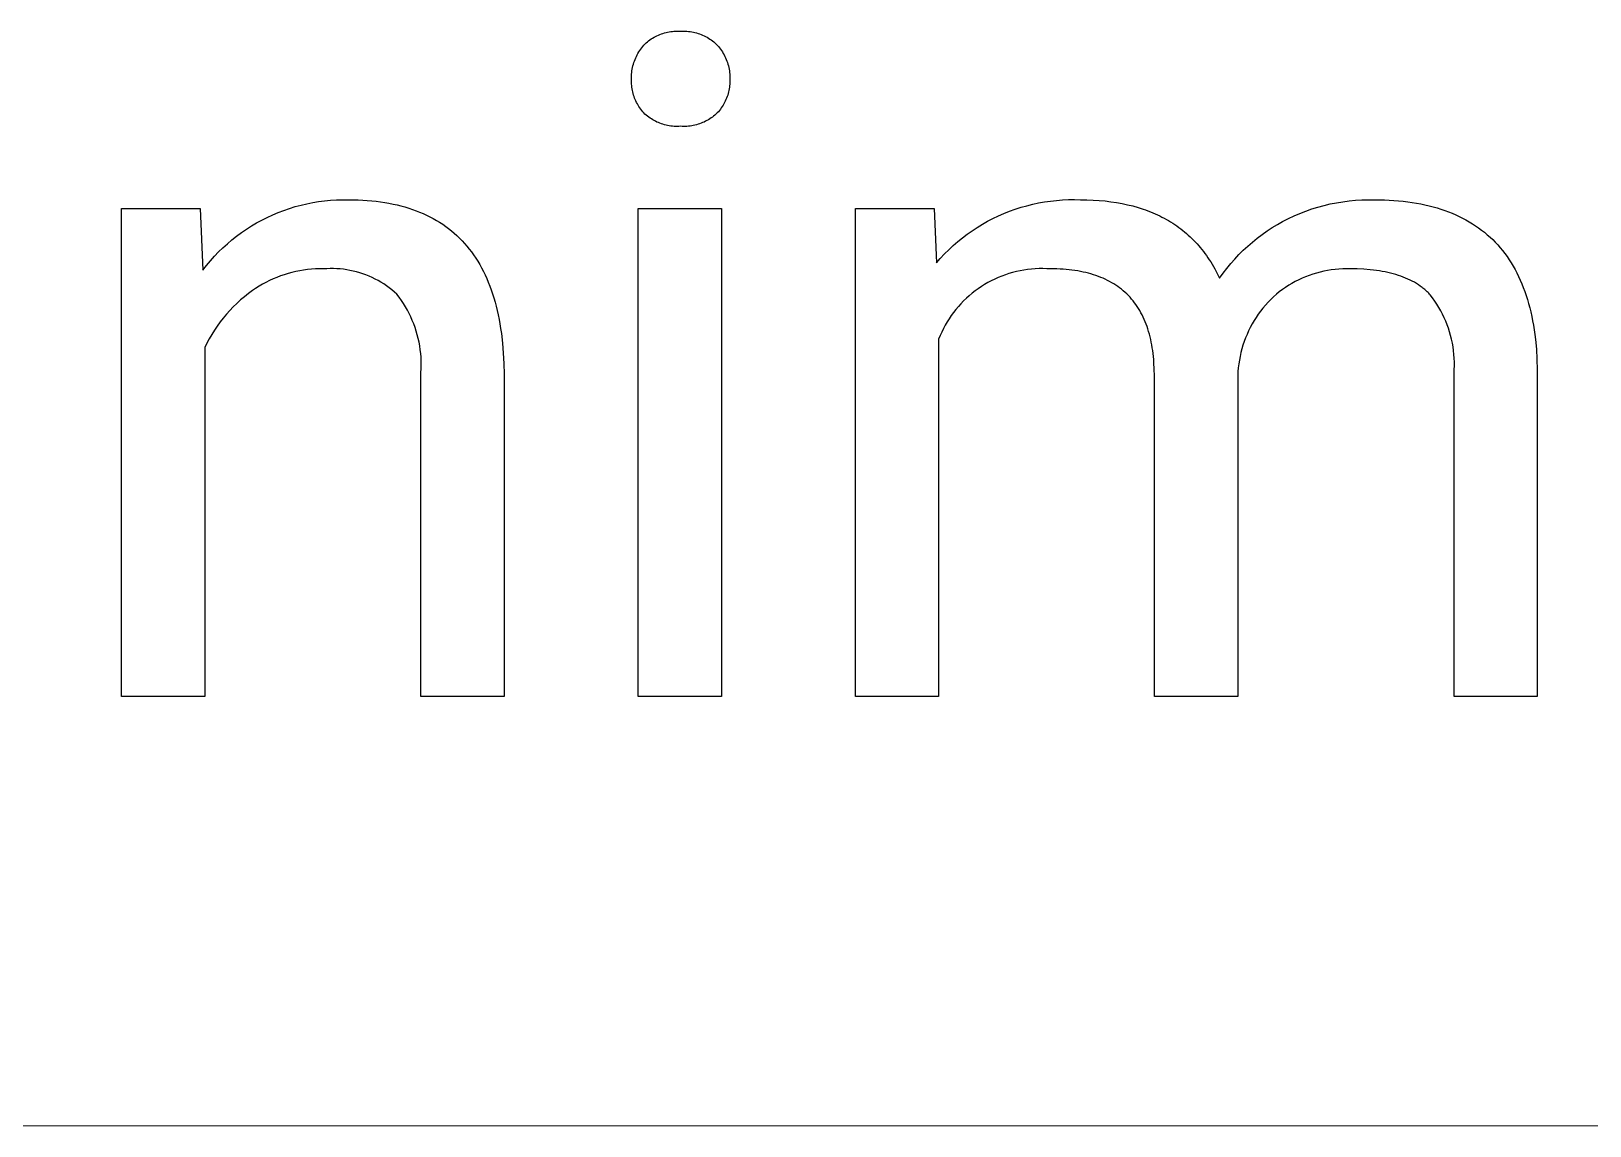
# Model space of a CAD drawing. Header units: millimetres. Extents: x 1348 to 6197, y -150 to 3238.
# Drawn here: x 5902.2 to 5984.7, y 256.7 to 314.6 of the extents above; entities that cross this region are included whole.
import ezdxf

# ---------------------------------------------------------------- set-up
doc = ezdxf.new("R2010")
doc.units = ezdxf.units.MM
doc.header["$MEASUREMENT"] = 0
doc.layers.add('Domyślny', color=7, linetype='Continuous', true_color=0x000000)

msp = doc.modelspace()

# ---------------------------------------------------------------- linework, layer by layer
at = {"layer": 'Domyślny'}
for p, q in [((5935.028, 314.229), (5935.1, 314.275)), ((5935.1, 314.275), (5935.174, 314.319)), ((5935.174, 314.319), (5935.249, 314.36)), ((5935.249, 314.36), (5935.325, 314.399)), ((5935.325, 314.399), (5935.403, 314.435)), ((5935.403, 314.435), (5935.482, 314.468)), ((5935.482, 314.468), (5935.562, 314.498)), ((5935.562, 314.498), (5935.643, 314.526)), ((5935.643, 314.526), (5935.725, 314.551)), ((5935.725, 314.551), (5935.808, 314.573)), ((5935.808, 314.573), (5935.891, 314.592)), ((5935.891, 314.592), (5935.976, 314.608)), ((5935.976, 314.608), (5936.06, 314.621)), ((5936.06, 314.621), (5936.145, 314.631)), ((5936.145, 314.631), (5936.23, 314.638)), ((5936.23, 314.638), (5936.316, 314.642)), ((5936.316, 314.642), (5936.402, 314.644)), ((5936.402, 314.644), (5936.487, 314.642)), ((5936.487, 314.642), (5936.573, 314.637)), ((5936.573, 314.637), (5936.659, 314.642)), ((5936.659, 314.642), (5936.744, 314.643)), ((5936.744, 314.643), (5936.83, 314.642)), ((5936.83, 314.642), (5936.916, 314.637)), ((5936.916, 314.637), (5937.002, 314.63)), ((5937.002, 314.63), (5937.087, 314.62)), ((5937.087, 314.62), (5937.172, 314.607)), ((5937.172, 314.607), (5937.257, 314.591)), ((5937.257, 314.591), (5937.341, 314.572)), ((5937.341, 314.572), (5937.424, 314.55)), ((5937.424, 314.55), (5937.506, 314.525)), ((5937.506, 314.525), (5937.588, 314.497)), ((5937.588, 314.497), (5937.668, 314.467)), ((5937.668, 314.467), (5937.747, 314.434)), ((5937.747, 314.434), (5937.825, 314.398)), ((5937.825, 314.398), (5937.902, 314.359)), ((5937.902, 314.359), (5937.978, 314.318)), ((5937.978, 314.318), (5938.052, 314.275)), ((5938.052, 314.275), (5938.124, 314.228)), ((5934.28, 313.387), (5934.323, 313.466)), ((5934.323, 313.466), (5934.369, 313.543)), ((5934.369, 313.543), (5934.417, 313.618)), ((5934.417, 313.618), (5934.468, 313.691)), ((5934.468, 313.691), (5934.521, 313.763)), ((5934.521, 313.763), (5934.576, 313.833)), ((5934.576, 313.833), (5934.634, 313.901)), ((5934.634, 313.901), (5934.695, 313.961)), ((5934.695, 313.961), (5934.758, 314.019)), ((5934.758, 314.019), (5934.823, 314.075)), ((5934.823, 314.075), (5934.89, 314.129)), ((5934.89, 314.129), (5934.958, 314.18)), ((5934.958, 314.18), (5935.028, 314.229)), ((5938.124, 314.228), (5938.195, 314.18)), ((5938.195, 314.18), (5938.264, 314.128)), ((5938.264, 314.128), (5938.332, 314.075)), ((5938.332, 314.075), (5938.397, 314.019)), ((5938.397, 314.019), (5938.46, 313.961)), ((5938.46, 313.961), (5938.522, 313.901)), ((5938.522, 313.901), (5938.581, 313.833)), ((5938.581, 313.833), (5938.637, 313.764)), ((5938.637, 313.764), (5938.691, 313.692)), ((5938.691, 313.692), (5938.742, 313.619)), ((5938.742, 313.619), (5938.791, 313.544)), ((5938.791, 313.544), (5938.837, 313.467)), ((5938.837, 313.467), (5938.881, 313.389)), ((5934.006, 312.542), (5934.02, 312.63)), ((5934.02, 312.63), (5934.038, 312.718)), ((5934.038, 312.718), (5934.058, 312.805)), ((5934.058, 312.805), (5934.081, 312.891)), ((5934.081, 312.891), (5934.107, 312.976)), ((5934.107, 312.976), (5934.136, 313.061)), ((5934.136, 313.061), (5934.168, 313.144)), ((5934.168, 313.144), (5934.203, 313.227)), ((5934.203, 313.227), (5934.24, 313.308)), ((5934.24, 313.308), (5934.28, 313.387)), ((5938.881, 313.389), (5938.922, 313.309)), ((5938.922, 313.309), (5938.96, 313.228)), ((5938.96, 313.228), (5938.995, 313.146)), ((5938.995, 313.146), (5939.027, 313.063)), ((5939.027, 313.063), (5939.057, 312.978)), ((5939.057, 312.978), (5939.084, 312.893)), ((5939.084, 312.893), (5939.107, 312.806)), ((5939.107, 312.806), (5939.128, 312.719)), ((5939.128, 312.719), (5939.145, 312.631)), ((5939.145, 312.631), (5939.16, 312.543)), ((5933.979, 312.186), (5933.982, 312.275)), ((5933.98, 312.097), (5933.979, 312.186)), ((5933.979, 312.012), (5933.98, 312.097)), ((5933.981, 311.928), (5933.979, 312.012)), ((5933.985, 311.843), (5933.981, 311.928)), ((5933.982, 312.275), (5933.987, 312.364)), ((5933.992, 311.759), (5933.985, 311.843)), ((5933.987, 312.364), (5933.995, 312.453)), ((5933.995, 312.453), (5934.006, 312.542)), ((5939.16, 312.543), (5939.171, 312.454)), ((5939.171, 312.454), (5939.18, 312.365)), ((5939.182, 311.843), (5939.174, 311.758)), ((5939.18, 312.365), (5939.185, 312.276)), ((5939.186, 311.927), (5939.182, 311.843)), ((5939.185, 312.276), (5939.187, 312.186)), ((5939.187, 312.186), (5939.186, 312.097)), ((5939.186, 312.097), (5939.188, 312.012)), ((5939.188, 312.012), (5939.186, 311.927)), ((5934.002, 311.675), (5933.992, 311.759)), ((5934.015, 311.592), (5934.002, 311.675)), ((5934.03, 311.509), (5934.015, 311.592)), ((5934.049, 311.426), (5934.03, 311.509)), ((5934.07, 311.344), (5934.049, 311.426)), ((5934.093, 311.263), (5934.07, 311.344)), ((5934.12, 311.183), (5934.093, 311.263)), ((5934.149, 311.104), (5934.12, 311.183)), ((5934.181, 311.025), (5934.149, 311.104)), ((5934.215, 310.948), (5934.181, 311.025)), ((5938.982, 311.024), (5938.947, 310.946)), ((5939.014, 311.102), (5938.982, 311.024)), ((5939.044, 311.181), (5939.014, 311.102)), ((5939.071, 311.261), (5939.044, 311.181)), ((5939.095, 311.343), (5939.071, 311.261)), ((5939.116, 311.425), (5939.095, 311.343)), ((5939.135, 311.507), (5939.116, 311.425)), ((5939.151, 311.59), (5939.135, 311.507)), ((5939.164, 311.674), (5939.151, 311.59)), ((5939.174, 311.758), (5939.164, 311.674)), ((5934.252, 310.872), (5934.215, 310.948)), ((5934.292, 310.798), (5934.252, 310.872)), ((5934.334, 310.724), (5934.292, 310.798)), ((5934.378, 310.652), (5934.334, 310.724)), ((5934.425, 310.582), (5934.378, 310.652)), ((5934.474, 310.513), (5934.425, 310.582)), ((5934.525, 310.446), (5934.474, 310.513)), ((5934.579, 310.381), (5934.525, 310.446)), ((5934.634, 310.317), (5934.579, 310.381)), ((5934.696, 310.258), (5934.634, 310.317)), ((5934.76, 310.202), (5934.696, 310.258)), ((5934.825, 310.148), (5934.76, 310.202)), ((5934.893, 310.096), (5934.825, 310.148)), ((5938.329, 310.148), (5938.261, 310.096)), ((5938.395, 310.202), (5938.329, 310.148)), ((5938.459, 310.259), (5938.395, 310.202)), ((5938.522, 310.317), (5938.459, 310.259)), ((5938.578, 310.38), (5938.522, 310.317)), ((5938.633, 310.445), (5938.578, 310.38)), ((5938.685, 310.512), (5938.633, 310.445)), ((5938.734, 310.581), (5938.685, 310.512)), ((5938.782, 310.651), (5938.734, 310.581)), ((5938.827, 310.723), (5938.782, 310.651)), ((5938.869, 310.796), (5938.827, 310.723)), ((5938.909, 310.87), (5938.869, 310.796)), ((5938.947, 310.946), (5938.909, 310.87)), ((5934.962, 310.046), (5934.893, 310.096)), ((5935.032, 309.999), (5934.962, 310.046)), ((5935.105, 309.954), (5935.032, 309.999)), ((5935.179, 309.911), (5935.105, 309.954)), ((5935.254, 309.871), (5935.179, 309.911)), ((5935.33, 309.834), (5935.254, 309.871)), ((5935.408, 309.8), (5935.33, 309.834)), ((5935.487, 309.767), (5935.408, 309.8)), ((5935.567, 309.738), (5935.487, 309.767)), ((5935.648, 309.712), (5935.567, 309.738)), ((5935.729, 309.688), (5935.648, 309.712)), ((5935.812, 309.667), (5935.729, 309.688)), ((5935.895, 309.649), (5935.812, 309.667)), ((5935.979, 309.633), (5935.895, 309.649)), ((5936.063, 309.621), (5935.979, 309.633)), ((5936.148, 309.611), (5936.063, 309.621)), ((5936.232, 309.604), (5936.148, 309.611)), ((5936.317, 309.6), (5936.232, 309.604)), ((5936.403, 309.599), (5936.317, 309.6)), ((5936.488, 309.601), (5936.403, 309.599)), ((5936.573, 309.606), (5936.488, 309.601)), ((5936.658, 309.601), (5936.573, 309.606)), ((5936.743, 309.6), (5936.658, 309.601)), ((5936.829, 309.601), (5936.743, 309.6)), ((5936.914, 309.605), (5936.829, 309.601)), ((5937, 309.612), (5936.914, 309.605)), ((5937.085, 309.621), (5937, 309.612)), ((5937.169, 309.634), (5937.085, 309.621)), ((5937.253, 309.649), (5937.169, 309.634)), ((5937.337, 309.668), (5937.253, 309.649)), ((5937.42, 309.689), (5937.337, 309.668)), ((5937.502, 309.713), (5937.42, 309.689)), ((5937.583, 309.739), (5937.502, 309.713)), ((5937.663, 309.768), (5937.583, 309.739)), ((5937.742, 309.8), (5937.663, 309.768)), ((5937.821, 309.835), (5937.742, 309.8)), ((5937.898, 309.872), (5937.821, 309.835)), ((5937.973, 309.912), (5937.898, 309.872)), ((5938.048, 309.954), (5937.973, 309.912)), ((5938.12, 309.999), (5938.048, 309.954)), ((5938.192, 310.047), (5938.12, 309.999)), ((5938.261, 310.096), (5938.192, 310.047)), ((5906.999, 279.42), (5906.999, 305.261)), ((5906.999, 305.261), (5911.162, 305.261)), ((5911.162, 305.261), (5911.305, 301.995)), ((5915.583, 305.158), (5915.883, 305.262)), ((5915.883, 305.262), (5916.187, 305.355)), ((5916.187, 305.355), (5916.493, 305.438)), ((5916.493, 305.438), (5916.802, 305.51)), ((5916.802, 305.51), (5917.114, 305.572)), ((5917.114, 305.572), (5917.427, 305.623)), ((5917.427, 305.623), (5917.741, 305.663)), ((5917.741, 305.663), (5918.057, 305.693)), ((5918.057, 305.693), (5918.374, 305.712)), ((5918.374, 305.712), (5918.691, 305.721)), ((5918.691, 305.721), (5919.009, 305.718)), ((5919.009, 305.718), (5919.262, 305.716)), ((5919.262, 305.716), (5919.511, 305.709)), ((5919.511, 305.709), (5919.756, 305.698)), ((5919.756, 305.698), (5919.997, 305.682)), ((5919.997, 305.682), (5920.234, 305.662)), ((5920.234, 305.662), (5920.467, 305.637)), ((5920.467, 305.637), (5920.696, 305.608)), ((5920.696, 305.608), (5920.922, 305.574)), ((5920.922, 305.574), (5921.143, 305.536)), ((5921.143, 305.536), (5921.361, 305.493)), ((5921.361, 305.493), (5921.574, 305.446)), ((5921.574, 305.446), (5921.784, 305.394)), ((5921.784, 305.394), (5921.989, 305.337)), ((5921.989, 305.337), (5922.191, 305.276)), ((5922.191, 305.276), (5922.388, 305.211)), ((5922.388, 305.211), (5922.582, 305.141)), ((5934.338, 279.42), (5934.338, 305.261)), ((5934.338, 305.261), (5938.74, 305.261)), ((5938.74, 305.261), (5938.74, 279.42)), ((5945.833, 279.42), (5945.833, 305.261)), ((5945.833, 305.261), (5949.995, 305.261)), ((5949.995, 305.261), (5950.113, 302.378)), ((5953.989, 305.112), (5954.289, 305.22)), ((5954.289, 305.22), (5954.594, 305.318)), ((5954.594, 305.318), (5954.901, 305.406)), ((5954.901, 305.406), (5955.211, 305.483)), ((5955.211, 305.483), (5955.523, 305.55)), ((5955.523, 305.55), (5955.838, 305.606)), ((5955.838, 305.606), (5956.154, 305.651)), ((5956.154, 305.651), (5956.472, 305.686)), ((5956.472, 305.686), (5956.791, 305.71)), ((5956.791, 305.71), (5957.11, 305.724)), ((5957.11, 305.724), (5957.43, 305.727)), ((5957.43, 305.727), (5957.749, 305.718)), ((5957.749, 305.718), (5958.083, 305.714)), ((5958.083, 305.714), (5958.41, 305.702)), ((5958.41, 305.702), (5958.731, 305.682)), ((5958.731, 305.682), (5959.045, 305.654)), ((5959.045, 305.654), (5959.352, 305.617)), ((5959.352, 305.617), (5959.652, 305.572)), ((5959.652, 305.572), (5959.946, 305.52)), ((5959.946, 305.52), (5960.233, 305.459)), ((5960.233, 305.459), (5960.513, 305.39)), ((5960.513, 305.39), (5960.787, 305.313)), ((5960.787, 305.313), (5961.053, 305.228)), ((5961.053, 305.228), (5961.184, 305.182)), ((5961.184, 305.182), (5961.313, 305.135)), ((5969.669, 305.121), (5969.987, 305.232)), ((5969.987, 305.232), (5970.309, 305.331)), ((5970.309, 305.331), (5970.634, 305.419)), ((5970.634, 305.419), (5970.962, 305.497)), ((5970.962, 305.497), (5971.292, 305.563)), ((5971.292, 305.563), (5971.624, 305.617)), ((5971.624, 305.617), (5971.958, 305.66)), ((5971.958, 305.66), (5972.294, 305.692)), ((5972.294, 305.692), (5972.63, 305.712)), ((5972.63, 305.712), (5972.966, 305.721)), ((5972.966, 305.721), (5973.303, 305.718)), ((5973.303, 305.718), (5973.824, 305.71)), ((5973.824, 305.71), (5974.079, 305.699)), ((5974.079, 305.699), (5974.329, 305.683)), ((5974.329, 305.683), (5974.575, 305.664)), ((5974.575, 305.664), (5974.818, 305.639)), ((5974.818, 305.639), (5975.056, 305.611)), ((5975.056, 305.611), (5975.29, 305.578)), ((5975.29, 305.578), (5975.52, 305.541)), ((5975.52, 305.541), (5975.746, 305.499)), ((5975.746, 305.499), (5975.968, 305.453)), ((5975.968, 305.453), (5976.186, 305.402)), ((5976.186, 305.402), (5976.4, 305.347)), ((5976.4, 305.347), (5976.61, 305.288)), ((5976.61, 305.288), (5976.815, 305.224)), ((5976.815, 305.224), (5977.017, 305.156)), ((5913.872, 304.331), (5914.145, 304.493)), ((5914.145, 304.493), (5914.423, 304.646)), ((5914.423, 304.646), (5914.707, 304.788)), ((5914.707, 304.788), (5914.995, 304.922)), ((5914.995, 304.922), (5915.287, 305.045)), ((5915.287, 305.045), (5915.583, 305.158)), ((5922.582, 305.141), (5922.772, 305.067)), ((5922.772, 305.067), (5922.958, 304.988)), ((5922.958, 304.988), (5923.14, 304.904)), ((5923.14, 304.904), (5923.318, 304.816)), ((5923.318, 304.816), (5923.492, 304.724)), ((5923.492, 304.724), (5923.662, 304.627)), ((5923.662, 304.627), (5923.828, 304.526)), ((5923.828, 304.526), (5923.99, 304.42)), ((5923.99, 304.42), (5924.148, 304.309)), ((5952.276, 304.257), (5952.549, 304.423)), ((5952.549, 304.423), (5952.827, 304.58)), ((5952.827, 304.58), (5953.111, 304.728)), ((5953.111, 304.728), (5953.399, 304.866)), ((5953.399, 304.866), (5953.692, 304.994)), ((5953.692, 304.994), (5953.989, 305.112)), ((5961.313, 305.135), (5961.441, 305.085)), ((5961.441, 305.085), (5961.567, 305.033)), ((5961.567, 305.033), (5961.691, 304.979)), ((5961.691, 304.979), (5961.813, 304.924)), ((5961.813, 304.924), (5961.934, 304.866)), ((5961.934, 304.866), (5962.053, 304.806)), ((5962.053, 304.806), (5962.17, 304.744)), ((5962.17, 304.744), (5962.286, 304.68)), ((5962.286, 304.68), (5962.4, 304.615)), ((5962.4, 304.615), (5962.512, 304.547)), ((5962.512, 304.547), (5962.623, 304.477)), ((5962.623, 304.477), (5962.732, 304.405)), ((5962.732, 304.405), (5962.839, 304.331)), ((5967.882, 304.244), (5968.158, 304.413)), ((5968.158, 304.413), (5968.44, 304.573)), ((5968.44, 304.573), (5968.74, 304.726)), ((5968.74, 304.726), (5969.045, 304.868)), ((5969.045, 304.868), (5969.355, 305)), ((5969.355, 305), (5969.669, 305.121)), ((5977.017, 305.156), (5977.214, 305.084)), ((5977.214, 305.084), (5977.408, 305.007)), ((5977.408, 305.007), (5977.597, 304.925)), ((5977.597, 304.925), (5977.783, 304.84)), ((5977.783, 304.84), (5977.964, 304.75)), ((5977.964, 304.75), (5978.141, 304.655)), ((5978.141, 304.655), (5978.314, 304.556)), ((5978.314, 304.556), (5978.484, 304.453)), ((5978.484, 304.453), (5978.649, 304.346)), ((5912.597, 303.389), (5912.839, 303.595)), ((5912.839, 303.595), (5913.088, 303.792)), ((5913.088, 303.792), (5913.343, 303.98)), ((5913.343, 303.98), (5913.605, 304.16)), ((5913.605, 304.16), (5913.872, 304.331)), ((5924.148, 304.309), (5924.302, 304.194)), ((5924.302, 304.194), (5924.453, 304.075)), ((5924.453, 304.075), (5924.599, 303.95)), ((5924.599, 303.95), (5924.741, 303.822)), ((5924.741, 303.822), (5924.88, 303.689)), ((5924.88, 303.689), (5925.014, 303.551)), ((5925.014, 303.551), (5925.145, 303.409)), ((5951.245, 303.503), (5951.493, 303.705)), ((5951.493, 303.705), (5951.748, 303.898)), ((5951.748, 303.898), (5952.009, 304.082)), ((5952.009, 304.082), (5952.276, 304.257)), ((5962.839, 304.331), (5962.945, 304.255)), ((5962.945, 304.255), (5963.049, 304.177)), ((5963.049, 304.177), (5963.151, 304.097)), ((5963.151, 304.097), (5963.251, 304.014)), ((5963.251, 304.014), (5963.35, 303.93)), ((5963.35, 303.93), (5963.448, 303.844)), ((5963.448, 303.844), (5963.543, 303.756)), ((5963.543, 303.756), (5963.637, 303.666)), ((5963.637, 303.666), (5963.729, 303.573)), ((5963.729, 303.573), (5963.819, 303.479)), ((5966.838, 303.478), (5967.089, 303.682)), ((5967.089, 303.682), (5967.347, 303.878)), ((5967.347, 303.878), (5967.612, 304.066)), ((5967.612, 304.066), (5967.882, 304.244)), ((5978.649, 304.346), (5978.81, 304.234)), ((5978.81, 304.234), (5978.967, 304.117)), ((5978.967, 304.117), (5979.119, 303.996)), ((5979.119, 303.996), (5979.268, 303.871)), ((5979.268, 303.871), (5979.413, 303.742)), ((5979.413, 303.742), (5979.554, 303.608)), ((5979.554, 303.608), (5979.69, 303.469)), ((5911.704, 302.489), (5911.916, 302.725)), ((5911.916, 302.725), (5912.135, 302.954)), ((5912.135, 302.954), (5912.363, 303.175)), ((5912.363, 303.175), (5912.597, 303.389)), ((5925.145, 303.409), (5925.271, 303.263)), ((5925.271, 303.263), (5925.394, 303.112)), ((5925.394, 303.112), (5925.513, 302.956)), ((5925.513, 302.956), (5925.628, 302.796)), ((5925.628, 302.796), (5925.738, 302.631)), ((5950.324, 302.618), (5950.543, 302.851)), ((5950.543, 302.851), (5950.769, 303.076)), ((5950.769, 303.076), (5951.003, 303.294)), ((5951.003, 303.294), (5951.245, 303.503)), ((5963.819, 303.479), (5963.908, 303.383)), ((5963.908, 303.383), (5963.995, 303.285)), ((5963.995, 303.285), (5964.081, 303.184)), ((5964.081, 303.184), (5964.164, 303.082)), ((5964.164, 303.082), (5964.246, 302.977)), ((5964.246, 302.977), (5964.327, 302.871)), ((5964.327, 302.871), (5964.405, 302.763)), ((5964.405, 302.763), (5964.482, 302.652)), ((5965.905, 302.58), (5966.127, 302.816)), ((5966.127, 302.816), (5966.357, 303.044)), ((5966.357, 303.044), (5966.594, 303.265)), ((5966.594, 303.265), (5966.838, 303.478)), ((5979.69, 303.469), (5979.823, 303.326)), ((5979.823, 303.326), (5979.951, 303.179)), ((5979.951, 303.179), (5980.075, 303.028)), ((5980.075, 303.028), (5980.196, 302.872)), ((5980.196, 302.872), (5980.312, 302.711)), ((5980.312, 302.711), (5980.424, 302.547)), ((5911.305, 301.995), (5911.5, 302.245)), ((5911.5, 302.245), (5911.704, 302.489)), ((5916.216, 301.917), (5916.011, 301.869)), ((5916.423, 301.958), (5916.216, 301.917)), ((5916.63, 301.993), (5916.423, 301.958)), ((5916.839, 302.02), (5916.63, 301.993)), ((5917.049, 302.04), (5916.839, 302.02)), ((5917.259, 302.054), (5917.049, 302.04)), ((5917.469, 302.06), (5917.259, 302.054)), ((5917.68, 302.06), (5917.469, 302.06)), ((5917.855, 302.071), (5917.68, 302.06)), ((5918.032, 302.077), (5917.855, 302.071)), ((5918.208, 302.077), (5918.032, 302.077)), ((5918.384, 302.07), (5918.208, 302.077)), ((5918.56, 302.058), (5918.384, 302.07)), ((5918.736, 302.039), (5918.56, 302.058)), ((5918.91, 302.014), (5918.736, 302.039)), ((5919.084, 301.983), (5918.91, 302.014)), ((5919.256, 301.946), (5919.084, 301.983)), ((5919.427, 301.903), (5919.256, 301.946)), ((5919.597, 301.855), (5919.427, 301.903)), ((5925.738, 302.631), (5925.845, 302.462)), ((5925.845, 302.462), (5925.948, 302.289)), ((5925.948, 302.289), (5926.047, 302.11)), ((5926.047, 302.11), (5926.142, 301.928)), ((5926.142, 301.928), (5926.233, 301.741)), ((5950.113, 302.378), (5950.324, 302.618)), ((5954.348, 301.917), (5954.152, 301.867)), ((5954.546, 301.96), (5954.348, 301.917)), ((5954.745, 301.997), (5954.546, 301.96)), ((5954.945, 302.026), (5954.745, 301.997)), ((5955.146, 302.049), (5954.945, 302.026)), ((5955.347, 302.065), (5955.146, 302.049)), ((5955.549, 302.074), (5955.347, 302.065)), ((5955.751, 302.076), (5955.549, 302.074)), ((5955.954, 302.071), (5955.751, 302.076)), ((5956.155, 302.06), (5955.954, 302.071)), ((5956.494, 302.054), (5956.155, 302.06)), ((5956.659, 302.047), (5956.494, 302.054)), ((5956.821, 302.037), (5956.659, 302.047)), ((5956.981, 302.025), (5956.821, 302.037)), ((5957.138, 302.01), (5956.981, 302.025)), ((5957.292, 301.992), (5957.138, 302.01)), ((5957.443, 301.971), (5957.292, 301.992)), ((5957.592, 301.948), (5957.443, 301.971)), ((5957.739, 301.922), (5957.592, 301.948)), ((5957.882, 301.893), (5957.739, 301.922)), ((5958.023, 301.861), (5957.882, 301.893)), ((5964.482, 302.652), (5964.557, 302.54)), ((5964.557, 302.54), (5964.631, 302.425)), ((5964.631, 302.425), (5964.703, 302.308)), ((5964.703, 302.308), (5964.773, 302.19)), ((5964.773, 302.19), (5964.842, 302.069)), ((5964.842, 302.069), (5964.974, 301.822)), ((5965.288, 301.83), (5965.485, 302.087)), ((5965.485, 302.087), (5965.691, 302.337)), ((5965.691, 302.337), (5965.905, 302.58)), ((5970.422, 301.892), (5970.227, 301.84)), ((5970.618, 301.937), (5970.422, 301.892)), ((5970.816, 301.975), (5970.618, 301.937)), ((5971.015, 302.007), (5970.816, 301.975)), ((5971.215, 302.031), (5971.015, 302.007)), ((5971.416, 302.049), (5971.215, 302.031)), ((5971.617, 302.059), (5971.416, 302.049)), ((5971.819, 302.063), (5971.617, 302.059)), ((5972.02, 302.06), (5971.819, 302.063)), ((5972.385, 302.054), (5972.02, 302.06)), ((5972.737, 302.038), (5972.385, 302.054)), ((5973.075, 302.011), (5972.737, 302.038)), ((5973.239, 301.994), (5973.075, 302.011)), ((5973.4, 301.973), (5973.239, 301.994)), ((5973.557, 301.951), (5973.4, 301.973)), ((5973.711, 301.925), (5973.557, 301.951)), ((5973.862, 301.897), (5973.711, 301.925)), ((5974.009, 301.866), (5973.862, 301.897)), ((5980.424, 302.547), (5980.532, 302.377)), ((5980.532, 302.377), (5980.636, 302.204)), ((5980.636, 302.204), (5980.736, 302.026)), ((5980.736, 302.026), (5980.832, 301.844)), ((5914.271, 301.14), (5914.093, 301.027)), ((5914.452, 301.246), (5914.271, 301.14)), ((5914.637, 301.346), (5914.452, 301.246)), ((5914.826, 301.44), (5914.637, 301.346)), ((5915.017, 301.528), (5914.826, 301.44)), ((5915.211, 301.61), (5915.017, 301.528)), ((5915.408, 301.684), (5915.211, 301.61)), ((5915.607, 301.753), (5915.408, 301.684)), ((5915.808, 301.814), (5915.607, 301.753)), ((5916.011, 301.869), (5915.808, 301.814)), ((5919.764, 301.8), (5919.597, 301.855)), ((5919.93, 301.739), (5919.764, 301.8)), ((5920.094, 301.673), (5919.93, 301.739)), ((5920.255, 301.601), (5920.094, 301.673)), ((5920.413, 301.524), (5920.255, 301.601)), ((5920.569, 301.441), (5920.413, 301.524)), ((5920.722, 301.353), (5920.569, 301.441)), ((5920.871, 301.26), (5920.722, 301.353)), ((5921.017, 301.161), (5920.871, 301.26)), ((5921.16, 301.057), (5921.017, 301.161)), ((5921.299, 300.949), (5921.16, 301.057)), ((5926.233, 301.741), (5926.32, 301.549)), ((5926.32, 301.549), (5926.403, 301.353)), ((5926.403, 301.353), (5926.483, 301.152)), ((5926.483, 301.152), (5926.558, 300.947)), ((5952.499, 301.123), (5952.331, 301.01)), ((5952.67, 301.231), (5952.499, 301.123)), ((5952.845, 301.332), (5952.67, 301.231)), ((5953.023, 301.427), (5952.845, 301.332)), ((5953.205, 301.517), (5953.023, 301.427)), ((5953.389, 301.6), (5953.205, 301.517)), ((5953.577, 301.676), (5953.389, 301.6)), ((5953.766, 301.746), (5953.577, 301.676)), ((5953.958, 301.81), (5953.766, 301.746)), ((5954.152, 301.867), (5953.958, 301.81)), ((5958.161, 301.826), (5958.023, 301.861)), ((5958.297, 301.789), (5958.161, 301.826)), ((5958.43, 301.749), (5958.297, 301.789)), ((5958.56, 301.706), (5958.43, 301.749)), ((5958.687, 301.661), (5958.56, 301.706)), ((5958.812, 301.612), (5958.687, 301.661)), ((5958.934, 301.561), (5958.812, 301.612)), ((5959.053, 301.507), (5958.934, 301.561)), ((5959.17, 301.451), (5959.053, 301.507)), ((5959.284, 301.392), (5959.17, 301.451)), ((5959.396, 301.329), (5959.284, 301.392)), ((5959.504, 301.265), (5959.396, 301.329)), ((5959.61, 301.197), (5959.504, 301.265)), ((5959.714, 301.127), (5959.61, 301.197)), ((5959.814, 301.053), (5959.714, 301.127)), ((5964.974, 301.822), (5965.099, 301.566)), ((5965.099, 301.566), (5965.288, 301.83)), ((5968.589, 301.079), (5968.423, 300.964)), ((5968.758, 301.189), (5968.589, 301.079)), ((5968.931, 301.292), (5968.758, 301.189)), ((5969.107, 301.389), (5968.931, 301.292)), ((5969.287, 301.48), (5969.107, 301.389)), ((5969.47, 301.565), (5969.287, 301.48)), ((5969.656, 301.644), (5969.47, 301.565)), ((5969.844, 301.715), (5969.656, 301.644)), ((5970.035, 301.781), (5969.844, 301.715)), ((5970.227, 301.84), (5970.035, 301.781)), ((5974.153, 301.832), (5974.009, 301.866)), ((5974.294, 301.796), (5974.153, 301.832)), ((5974.431, 301.757), (5974.294, 301.796)), ((5974.565, 301.715), (5974.431, 301.757)), ((5974.695, 301.671), (5974.565, 301.715)), ((5974.823, 301.624), (5974.695, 301.671)), ((5974.947, 301.574), (5974.823, 301.624)), ((5975.067, 301.521), (5974.947, 301.574)), ((5975.184, 301.466), (5975.067, 301.521)), ((5975.298, 301.408), (5975.184, 301.466)), ((5975.409, 301.348), (5975.298, 301.408)), ((5975.516, 301.285), (5975.409, 301.348)), ((5975.62, 301.219), (5975.516, 301.285)), ((5975.72, 301.15), (5975.62, 301.219)), ((5975.817, 301.079), (5975.72, 301.15)), ((5975.865, 301.042), (5975.817, 301.079)), ((5980.832, 301.844), (5980.924, 301.657)), ((5980.924, 301.657), (5981.012, 301.466)), ((5981.012, 301.466), (5981.096, 301.27)), ((5981.096, 301.27), (5981.175, 301.07)), ((5981.175, 301.07), (5981.251, 300.866)), ((5913.1, 300.236), (5912.911, 300.051)), ((5913.296, 300.415), (5913.1, 300.236)), ((5913.498, 300.586), (5913.296, 300.415)), ((5913.706, 300.751), (5913.498, 300.586)), ((5913.919, 300.909), (5913.706, 300.751)), ((5914.093, 301.027), (5913.919, 300.909)), ((5921.434, 300.836), (5921.299, 300.949)), ((5921.565, 300.718), (5921.434, 300.836)), ((5921.688, 300.557), (5921.565, 300.718)), ((5921.804, 300.393), (5921.688, 300.557)), ((5921.915, 300.225), (5921.804, 300.393)), ((5926.558, 300.947), (5926.629, 300.737)), ((5926.629, 300.737), (5926.697, 300.523)), ((5926.697, 300.523), (5926.76, 300.304)), ((5926.76, 300.304), (5926.82, 300.081)), ((5951.557, 300.361), (5951.417, 300.216)), ((5951.703, 300.501), (5951.557, 300.361)), ((5951.854, 300.637), (5951.703, 300.501)), ((5952.008, 300.766), (5951.854, 300.637)), ((5952.168, 300.891), (5952.008, 300.766)), ((5952.331, 301.01), (5952.168, 300.891)), ((5959.912, 300.978), (5959.814, 301.053)), ((5960.007, 300.899), (5959.912, 300.978)), ((5960.1, 300.817), (5960.007, 300.899)), ((5960.19, 300.733), (5960.1, 300.817)), ((5960.277, 300.646), (5960.19, 300.733)), ((5960.362, 300.557), (5960.277, 300.646)), ((5960.443, 300.464), (5960.362, 300.557)), ((5960.523, 300.369), (5960.443, 300.464)), ((5960.599, 300.271), (5960.523, 300.369)), ((5960.673, 300.17), (5960.599, 300.271)), ((5967.664, 300.296), (5967.528, 300.144)), ((5967.806, 300.443), (5967.664, 300.296)), ((5967.952, 300.586), (5967.806, 300.443)), ((5968.105, 300.717), (5967.952, 300.586)), ((5968.262, 300.844), (5968.105, 300.717)), ((5968.423, 300.964), (5968.262, 300.844)), ((5975.911, 301.005), (5975.865, 301.042)), ((5975.957, 300.967), (5975.911, 301.005)), ((5976.001, 300.928), (5975.957, 300.967)), ((5976.045, 300.889), (5976.001, 300.928)), ((5976.089, 300.849), (5976.045, 300.889)), ((5976.131, 300.808), (5976.089, 300.849)), ((5976.172, 300.767), (5976.131, 300.808)), ((5976.213, 300.725), (5976.172, 300.767)), ((5976.253, 300.682), (5976.213, 300.725)), ((5976.375, 300.521), (5976.253, 300.682)), ((5976.491, 300.356), (5976.375, 300.521)), ((5976.602, 300.187), (5976.491, 300.356)), ((5981.251, 300.866), (5981.323, 300.657)), ((5981.323, 300.657), (5981.39, 300.444)), ((5981.39, 300.444), (5981.453, 300.227)), ((5912.381, 299.458), (5912.218, 299.249)), ((5912.551, 299.662), (5912.381, 299.458)), ((5912.727, 299.859), (5912.551, 299.662)), ((5912.911, 300.051), (5912.727, 299.859)), ((5922.021, 300.053), (5921.915, 300.225)), ((5922.12, 299.878), (5922.021, 300.053)), ((5922.214, 299.699), (5922.12, 299.878)), ((5922.302, 299.518), (5922.214, 299.699)), ((5922.383, 299.333), (5922.302, 299.518)), ((5926.82, 300.081), (5926.875, 299.853)), ((5926.875, 299.853), (5926.927, 299.621)), ((5926.927, 299.621), (5926.974, 299.384)), ((5950.792, 299.422), (5950.684, 299.252)), ((5950.906, 299.59), (5950.792, 299.422)), ((5951.025, 299.753), (5950.906, 299.59)), ((5951.15, 299.912), (5951.025, 299.753)), ((5951.281, 300.066), (5951.15, 299.912)), ((5951.417, 300.216), (5951.281, 300.066)), ((5960.744, 300.067), (5960.673, 300.17)), ((5960.812, 299.96), (5960.744, 300.067)), ((5960.878, 299.851), (5960.812, 299.96)), ((5960.941, 299.74), (5960.878, 299.851)), ((5961.002, 299.625), (5960.941, 299.74)), ((5961.059, 299.508), (5961.002, 299.625)), ((5961.114, 299.388), (5961.059, 299.508)), ((5967.036, 299.493), (5966.928, 299.32)), ((5967.151, 299.662), (5967.036, 299.493)), ((5967.271, 299.827), (5967.151, 299.662)), ((5967.397, 299.988), (5967.271, 299.827)), ((5967.528, 300.144), (5967.397, 299.988)), ((5976.707, 300.015), (5976.602, 300.187)), ((5976.807, 299.839), (5976.707, 300.015)), ((5976.9, 299.659), (5976.807, 299.839)), ((5976.987, 299.477), (5976.9, 299.659)), ((5977.068, 299.292), (5976.987, 299.477)), ((5981.453, 300.227), (5981.513, 300.005)), ((5981.513, 300.005), (5981.568, 299.779)), ((5981.568, 299.779), (5981.619, 299.548)), ((5981.619, 299.548), (5981.666, 299.313)), ((5911.773, 298.59), (5911.64, 298.361)), ((5911.914, 298.815), (5911.773, 298.59)), ((5912.062, 299.035), (5911.914, 298.815)), ((5912.218, 299.249), (5912.062, 299.035)), ((5922.458, 299.146), (5922.383, 299.333)), ((5922.527, 298.957), (5922.458, 299.146)), ((5922.59, 298.765), (5922.527, 298.957)), ((5922.646, 298.572), (5922.59, 298.765)), ((5926.974, 299.384), (5927.018, 299.143)), ((5927.018, 299.143), (5927.058, 298.897)), ((5927.058, 298.897), (5927.094, 298.647)), ((5927.094, 298.647), (5927.153, 298.132)), ((5950.396, 298.718), (5950.312, 298.534)), ((5950.485, 298.899), (5950.396, 298.718)), ((5950.582, 299.077), (5950.485, 298.899)), ((5950.684, 299.252), (5950.582, 299.077)), ((5961.167, 299.265), (5961.114, 299.388)), ((5961.216, 299.139), (5961.167, 299.265)), ((5961.263, 299.011), (5961.216, 299.139)), ((5961.307, 298.88), (5961.263, 299.011)), ((5961.349, 298.746), (5961.307, 298.88)), ((5961.388, 298.609), (5961.349, 298.746)), ((5961.424, 298.47), (5961.388, 298.609)), ((5966.553, 298.595), (5966.476, 298.407)), ((5966.638, 298.781), (5966.553, 298.595)), ((5966.728, 298.964), (5966.638, 298.781)), ((5966.825, 299.144), (5966.728, 298.964)), ((5966.928, 299.32), (5966.825, 299.144)), ((5977.143, 299.104), (5977.068, 299.292)), ((5977.211, 298.914), (5977.143, 299.104)), ((5977.273, 298.722), (5977.211, 298.914)), ((5977.328, 298.527), (5977.273, 298.722)), ((5981.666, 299.313), (5981.71, 299.074)), ((5981.71, 299.074), (5981.749, 298.83)), ((5981.749, 298.83), (5981.784, 298.582)), ((5981.784, 298.582), (5981.814, 298.329)), ((5911.515, 298.127), (5911.398, 297.89)), ((5911.398, 297.89), (5911.398, 279.42)), ((5911.64, 298.361), (5911.515, 298.127)), ((5922.695, 298.376), (5922.646, 298.572)), ((5922.738, 298.179), (5922.695, 298.376)), ((5922.774, 297.981), (5922.738, 298.179)), ((5922.804, 297.782), (5922.774, 297.981)), ((5922.827, 297.581), (5922.804, 297.782)), ((5927.153, 298.132), (5927.197, 297.6)), ((5950.312, 298.534), (5950.235, 298.347)), ((5950.235, 298.347), (5950.235, 279.42)), ((5961.458, 298.328), (5961.424, 298.47)), ((5961.489, 298.183), (5961.458, 298.328)), ((5961.517, 298.035), (5961.489, 298.183)), ((5961.542, 297.885), (5961.517, 298.035)), ((5961.565, 297.732), (5961.542, 297.885)), ((5966.281, 297.826), (5966.23, 297.629)), ((5966.339, 298.022), (5966.281, 297.826)), ((5966.404, 298.215), (5966.339, 298.022)), ((5966.476, 298.407), (5966.404, 298.215)), ((5977.377, 298.331), (5977.328, 298.527)), ((5977.419, 298.134), (5977.377, 298.331)), ((5977.454, 297.935), (5977.419, 298.134)), ((5977.483, 297.735), (5977.454, 297.935)), ((5981.814, 298.329), (5981.864, 297.811)), ((5981.864, 297.811), (5981.897, 297.275)), ((5922.843, 297.38), (5922.827, 297.581)), ((5922.852, 297.179), (5922.843, 297.38)), ((5922.85, 296.776), (5922.854, 296.977)), ((5922.854, 296.977), (5922.852, 297.179)), ((5927.197, 297.6), (5927.225, 297.05)), ((5927.225, 297.05), (5927.238, 296.482)), ((5961.585, 297.576), (5961.565, 297.732)), ((5961.603, 297.417), (5961.585, 297.576)), ((5961.617, 297.255), (5961.603, 297.417)), ((5961.629, 297.091), (5961.617, 297.255)), ((5961.646, 296.755), (5961.629, 297.091)), ((5966.116, 297.027), (5966.092, 296.825)), ((5966.147, 297.229), (5966.116, 297.027)), ((5966.185, 297.43), (5966.147, 297.229)), ((5966.23, 297.629), (5966.185, 297.43)), ((5977.505, 297.534), (5977.483, 297.735)), ((5977.52, 297.332), (5977.505, 297.534)), ((5977.528, 297.13), (5977.52, 297.332)), ((5977.53, 296.928), (5977.528, 297.13)), ((5981.897, 297.275), (5981.914, 296.721)), ((5922.839, 296.575), (5922.85, 296.776)), ((5922.839, 279.42), (5922.839, 296.575)), ((5927.238, 296.482), (5927.238, 279.42)), ((5961.651, 296.407), (5961.646, 296.755)), ((5961.651, 279.42), (5961.651, 296.407)), ((5966.092, 296.825), (5966.075, 296.621)), ((5966.075, 296.621), (5966.075, 279.42)), ((5977.512, 296.525), (5977.524, 296.726)), ((5977.512, 279.42), (5977.512, 296.525)), ((5977.524, 296.726), (5977.53, 296.928)), ((5981.914, 296.721), (5981.914, 279.42)), ((5911.398, 279.42), (5906.999, 279.42)), ((5927.238, 279.42), (5922.839, 279.42)), ((5938.74, 279.42), (5934.338, 279.42)), ((5950.235, 279.42), (5945.833, 279.42)), ((5966.075, 279.42), (5961.651, 279.42)), ((5981.914, 279.42), (5977.512, 279.42))]:
    msp.add_line(p, q, dxfattribs=at)
at = {"layer": 'Domyślny', "color": 18, "lineweight": 15, "true_color": 0x000000}
msp.add_line((5769.413, 256.697), (6192.911, 256.697), dxfattribs=at)

doc.saveas('drawing.dxf')
